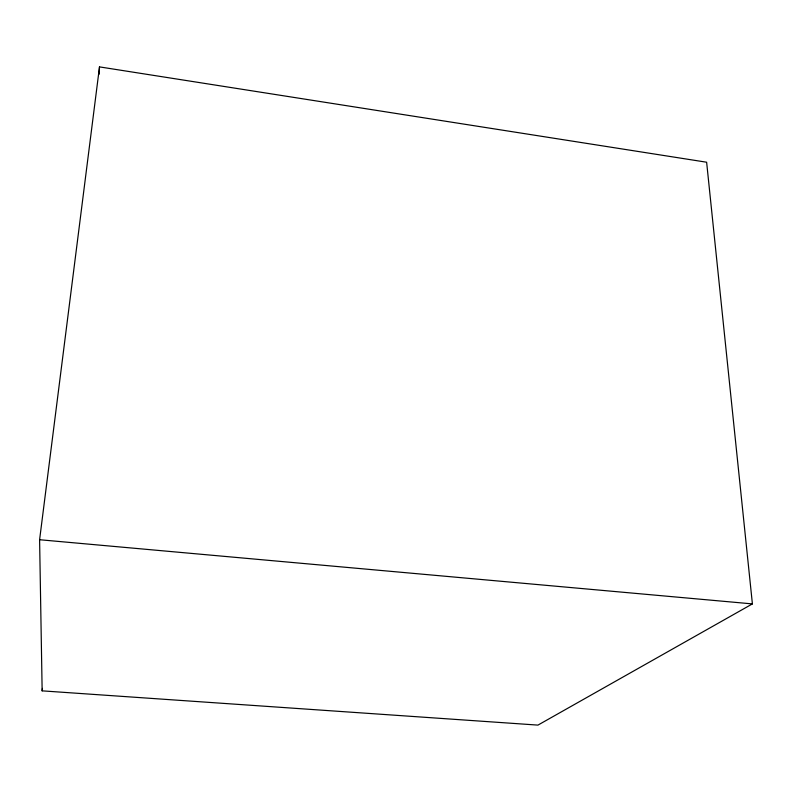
<?xml version="1.0" encoding="UTF-8"?>
<svg xmlns="http://www.w3.org/2000/svg" width="792" height="792" viewBox="0 0 792 792"><rect width="100%" height="100%" fill="white"/><g stroke="black" fill="none" stroke-linecap="round" stroke-linejoin="round"><path stroke-width="1.19" d="M99.089 74.29L99.505 66.894L706.632 162.221L752.4 603.9L537.946 725.106L42.144 690.852L39.6 539.728L99.505 66.894M42.144 690.852L42.431 688.397M39.6 539.728L752.4 603.9"/></g></svg>
